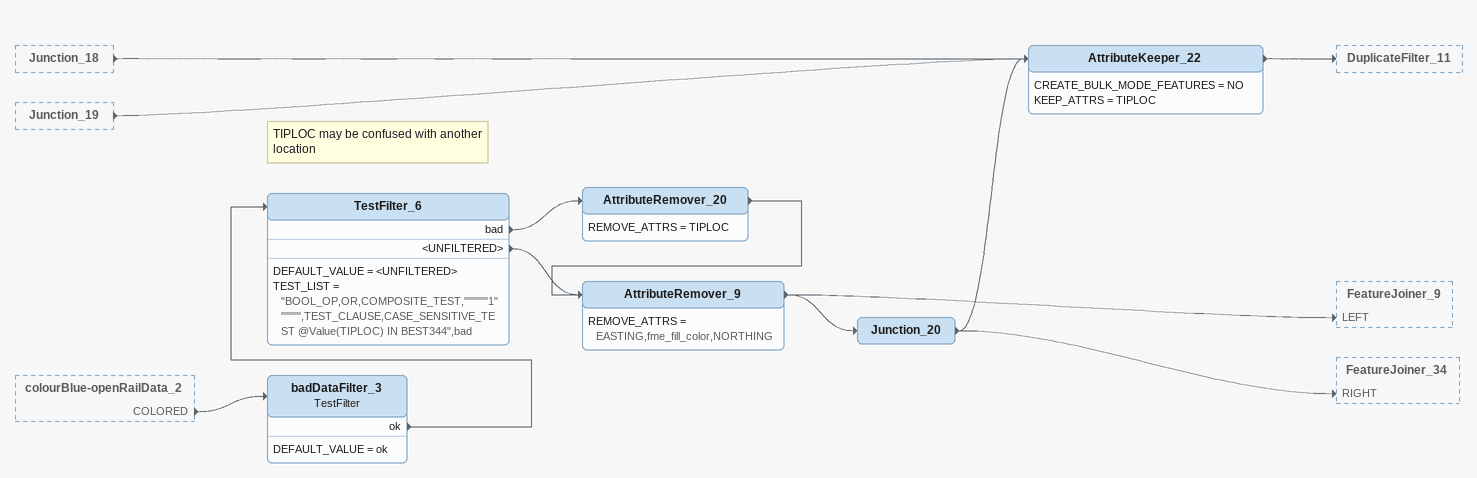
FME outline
Junction_18 [outside]
    -> AttributeKeeper_22
Junction_19 [outside]
    -> AttributeKeeper_22
colourBlue-openRailData_2 [outside]
    COLORED -> badDataFilter_3
badDataFilter_3: TestFilter
    DEFAULT_VALUE = ok
    ok -> TestFilter_6
Note: TIPLOC may be confused with another location
TestFilter_6
    DEFAULT_VALUE = <UNFILTERED>
    TEST_LIST = "BOOL_OP,OR,COMPOSITE_TEST,""""""1"""""",TEST_CLAUSE,CASE_SENSITIVE_TEST @Value(TIPLOC) IN BEST344",bad
    bad -> AttributeRemover_20
    <UNFILTERED> -> AttributeRemover_9
AttributeRemover_20
    REMOVE_ATTRS = TIPLOC
    -> AttributeRemover_9
AttributeRemover_9
    REMOVE_ATTRS = EASTING,fme_fill_color,NORTHING
    -> Junction_20
    -> FeatureJoiner_9 [LEFT]
Junction_20
    -> AttributeKeeper_22
    -> FeatureJoiner_34 [RIGHT]
AttributeKeeper_22
    CREATE_BULK_MODE_FEATURES = NO
    KEEP_ATTRS = TIPLOC
    -> DuplicateFilter_11
